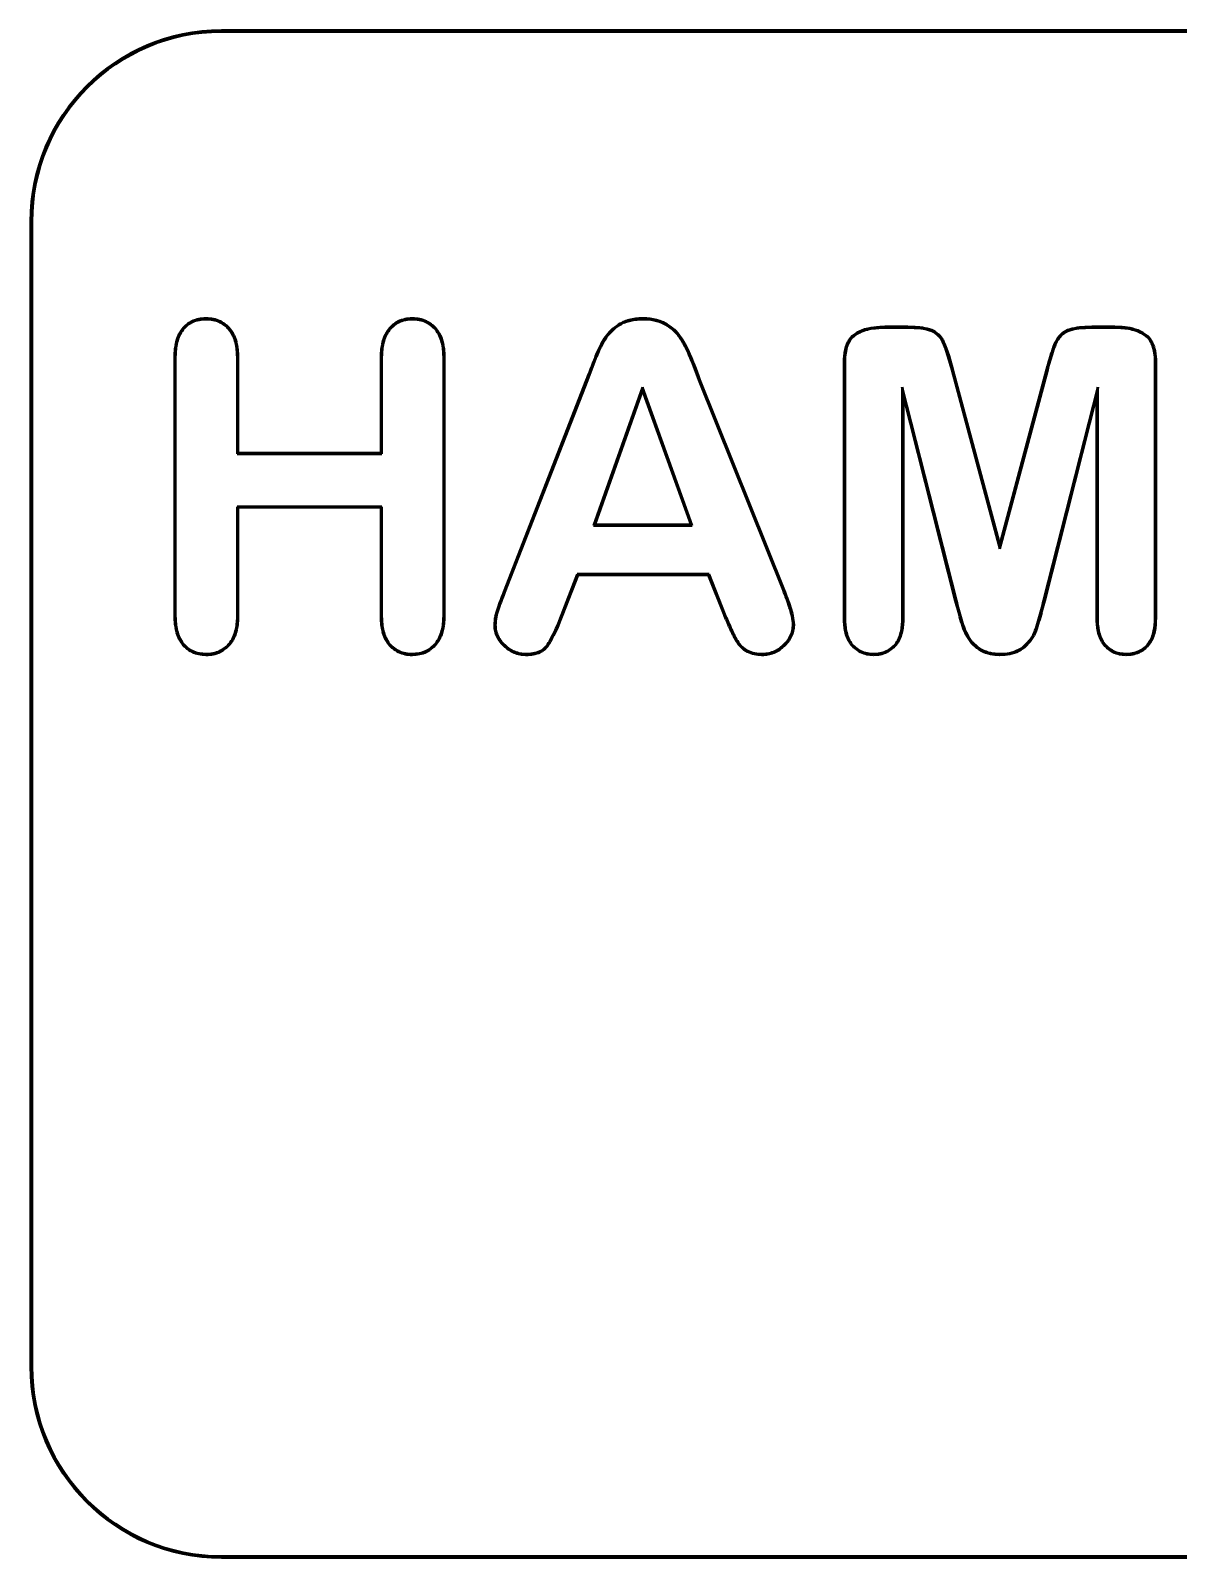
# Model space of a CAD drawing. Header units: millimetres. Extents: x 3 to 1148, y 20 to 725.
# Drawn here: x 559.49 to 571.52, y 325.3 to 341.3 of the extents above; entities that cross this region are included whole.
import ezdxf

# ---------------------------------------------------------------- set-up
doc = ezdxf.new("R2010")
doc.units = ezdxf.units.MM
doc.header["$LTSCALE"] = 1.333333
doc.layers.add('Visible (ANSI)', color=7, linetype='Continuous', lineweight=50)

msp = doc.modelspace()

# ---------------------------------------------------------------- linework, layer by layer
at = {"layer": 'Visible (ANSI)'}
for p, q in [((597.492, 341.299), (561.492, 341.299)), ((597.492, 341.286), (561.492, 341.286)), ((559.492, 339.299), (559.492, 327.299)), ((559.505, 339.299), (559.505, 327.299)), ((561.331, 338.276), (561.331, 338.285)), ((563.493, 338.276), (563.493, 338.285)), ((565.91, 338.276), (565.91, 338.285)), ((568.444, 338.197), (568.656, 338.197)), ((568.444, 338.188), (568.444, 338.197)), ((568.444, 338.188), (568.656, 338.188)), ((570.645, 338.197), (570.857, 338.197)), ((570.645, 338.188), (570.857, 338.188)), ((570.857, 338.188), (570.857, 338.197)), ((561.004, 335.176), (561.004, 337.866)), ((561.012, 337.866), (561.004, 337.866)), ((561.012, 335.177), (561.012, 337.866)), ((561.657, 337.862), (561.665, 337.862)), ((561.657, 337.862), (561.657, 336.864)), ((561.665, 337.862), (561.665, 336.873)), ((563.166, 336.873), (563.166, 337.862)), ((563.174, 337.862), (563.166, 337.862)), ((563.174, 336.864), (563.174, 337.862)), ((563.819, 337.866), (563.828, 337.866)), ((563.819, 337.866), (563.819, 335.177)), ((563.828, 337.866), (563.828, 335.176)), ((568.019, 335.143), (568.019, 337.821)), ((568.028, 337.82), (568.019, 337.821)), ((568.028, 335.143), (568.028, 337.82)), ((571.276, 337.82), (571.285, 337.821)), ((571.276, 337.82), (571.276, 335.143)), ((571.285, 337.821), (571.285, 335.143)), ((564.456, 335.419), (565.32, 337.636)), ((564.464, 335.416), (565.328, 337.633)), ((566.496, 337.637), (566.504, 337.64)), ((566.496, 337.637), (567.378, 335.435)), ((566.504, 337.64), (567.387, 335.438)), ((569.146, 337.745), (569.652, 335.869)), ((569.154, 337.747), (569.652, 335.902)), ((569.652, 335.902), (570.144, 337.747)), ((569.652, 335.869), (570.152, 337.745)), ((565.905, 337.561), (565.393, 336.114)), ((565.905, 337.535), (565.405, 336.123)), ((566.427, 336.114), (565.905, 337.561)), ((565.905, 337.561), (565.905, 337.535)), ((566.414, 336.123), (565.905, 337.535)), ((568.628, 337.561), (568.637, 337.491)), ((568.628, 337.561), (568.628, 335.145)), ((569.195, 335.328), (568.628, 337.561)), ((569.187, 335.325), (568.637, 337.491)), ((568.637, 337.491), (568.637, 335.145)), ((570.676, 337.561), (570.109, 335.328)), ((570.667, 337.491), (570.117, 335.325)), ((570.676, 337.561), (570.667, 337.491)), ((570.667, 335.145), (570.667, 337.491)), ((570.676, 335.145), (570.676, 337.561)), ((561.657, 336.864), (561.665, 336.873)), ((561.657, 336.864), (563.174, 336.864)), ((561.665, 336.873), (563.166, 336.873)), ((563.174, 336.864), (563.166, 336.873)), ((561.657, 336.308), (561.665, 336.3)), ((561.657, 336.308), (561.657, 335.17)), ((563.174, 336.308), (561.657, 336.308)), ((563.166, 336.3), (561.665, 336.3)), ((561.665, 336.3), (561.665, 335.17)), ((563.174, 336.308), (563.166, 336.3)), ((563.166, 335.17), (563.166, 336.3)), ((563.174, 335.17), (563.174, 336.308)), ((565.393, 336.114), (565.405, 336.123)), ((565.393, 336.114), (566.427, 336.114)), ((565.405, 336.123), (566.414, 336.123)), ((566.427, 336.114), (566.414, 336.123)), ((569.652, 335.869), (569.652, 335.902)), ((565.22, 335.602), (565.056, 335.176)), ((565.226, 335.594), (565.064, 335.173)), ((566.604, 335.602), (565.22, 335.602)), ((565.22, 335.602), (565.226, 335.594)), ((566.598, 335.594), (565.226, 335.594)), ((566.604, 335.602), (566.598, 335.594)), ((566.76, 335.182), (566.598, 335.594)), ((566.768, 335.185), (566.604, 335.602)), ((569.195, 335.328), (569.187, 335.325)), ((561.012, 335.177), (561.004, 335.176)), ((561.657, 335.17), (561.665, 335.17)), ((563.174, 335.17), (563.166, 335.17)), ((563.819, 335.177), (563.828, 335.176)), ((564.366, 335.068), (564.357, 335.068)), ((566.768, 335.185), (566.76, 335.182)), ((567.481, 335.072), (567.49, 335.072)), ((568.028, 335.143), (568.019, 335.143)), ((568.628, 335.145), (568.637, 335.145)), ((570.676, 335.145), (570.667, 335.145)), ((571.276, 335.143), (571.285, 335.143)), ((561.331, 334.764), (561.331, 334.755)), ((563.493, 334.764), (563.493, 334.755)), ((564.684, 334.764), (564.684, 334.755)), ((567.156, 334.764), (567.156, 334.755)), ((568.327, 334.764), (568.327, 334.755)), ((569.652, 334.764), (569.652, 334.755)), ((570.972, 334.764), (570.972, 334.755)), ((561.492, 325.312), (597.492, 325.312)), ((561.492, 325.299), (597.492, 325.299))]:
    msp.add_line(p, q, dxfattribs=at)
for centre, radius, start, end in [((561.492, 339.299), 2, 90, 180), ((561.492, 339.299), 1.987, 90, 180), ((561.492, 327.299), 2, 180, 270), ((561.492, 327.299), 1.987, 180, 270)]:
    msp.add_arc(centre, radius, start, end, dxfattribs=at)
for points, knots in [([(561.004, 337.866), (561.005, 337.916), (561.007, 337.967), (561.028, 338.065), (561.044, 338.114), (561.101, 338.197), (561.139, 338.232), (561.207, 338.265), (561.231, 338.274), (561.281, 338.283), (561.306, 338.284), (561.331, 338.285)], [0, 0, 0, 0, 0.0001499802, 0.0001499802, 0.0002999604, 0.0002999604, 0.0004499405, 0.0004499405, 0.0005249306, 0.0005249306, 0.0005999207, 0.0005999207, 0.0005999207, 0.0005999207]), ([(561.012, 337.866), (561.014, 337.916), (561.016, 337.966), (561.036, 338.063), (561.052, 338.11), (561.107, 338.191), (561.144, 338.225), (561.21, 338.257), (561.234, 338.265), (561.281, 338.274), (561.306, 338.275), (561.331, 338.276)], [0, 0, 0, 0, 0.0001466651, 0.0001466651, 0.0002934404, 0.0002934404, 0.0004402157, 0.0004402157, 0.0005136034, 0.0005136034, 0.0005866524, 0.0005866524, 0.0005866524, 0.0005866524]), ([(561.331, 338.285), (561.357, 338.284), (561.382, 338.283), (561.432, 338.273), (561.456, 338.264), (561.525, 338.231), (561.564, 338.196), (561.623, 338.112), (561.641, 338.064), (561.662, 337.964), (561.664, 337.913), (561.665, 337.862)], [0, 0, 0, 0, 0.0000753967, 0.0000753967, 0.0001507934, 0.0001507934, 0.0003015868, 0.0003015868, 0.0004523802, 0.0004523802, 0.0006031736, 0.0006031736, 0.0006031736, 0.0006031736]), ([(561.331, 338.276), (561.357, 338.275), (561.381, 338.274), (561.429, 338.265), (561.453, 338.256), (561.52, 338.223), (561.558, 338.19), (561.615, 338.108), (561.633, 338.061), (561.653, 337.963), (561.655, 337.913), (561.657, 337.862)], [0, 0, 0, 0, 0.0000733743, 0.0000733743, 0.0001470842, 0.0001470842, 0.000294504, 0.000294504, 0.0004419238, 0.0004419238, 0.0005892335, 0.0005892335, 0.0005892335, 0.0005892335]), ([(563.166, 337.862), (563.167, 337.912), (563.169, 337.963), (563.19, 338.061), (563.208, 338.11), (563.264, 338.194), (563.302, 338.229), (563.369, 338.264), (563.393, 338.272), (563.443, 338.282), (563.468, 338.284), (563.493, 338.285)], [0, 0, 0, 0, 0.0001500031, 0.0001500031, 0.0003000062, 0.0003000062, 0.0004500093, 0.0004500093, 0.0005250108, 0.0005250108, 0.0006000123, 0.0006000123, 0.0006000123, 0.0006000123]), ([(563.174, 337.862), (563.176, 337.912), (563.178, 337.962), (563.199, 338.059), (563.216, 338.106), (563.27, 338.188), (563.308, 338.222), (563.373, 338.256), (563.396, 338.264), (563.444, 338.274), (563.468, 338.275), (563.493, 338.276)], [0, 0, 0, 0, 0.0001467258, 0.0001467258, 0.0002935603, 0.0002935603, 0.0004403947, 0.0004403947, 0.0005138119, 0.0005138119, 0.0005868111, 0.0005868111, 0.0005868111, 0.0005868111]), ([(563.493, 338.285), (563.519, 338.284), (563.544, 338.283), (563.593, 338.273), (563.618, 338.265), (563.686, 338.231), (563.726, 338.197), (563.784, 338.115), (563.803, 338.066), (563.824, 337.967), (563.826, 337.917), (563.828, 337.866)], [0, 0, 0, 0, 0.0000749445, 0.0000749445, 0.0001498889, 0.0001498889, 0.0002997779, 0.0002997779, 0.0004496668, 0.0004496668, 0.0005995558, 0.0005995558, 0.0005995558, 0.0005995558]), ([(563.493, 338.276), (563.519, 338.275), (563.543, 338.274), (563.591, 338.265), (563.614, 338.256), (563.681, 338.224), (563.719, 338.191), (563.776, 338.111), (563.794, 338.064), (563.816, 337.966), (563.818, 337.916), (563.819, 337.866)], [0, 0, 0, 0, 0.0000728385, 0.0000728385, 0.0001460912, 0.0001460912, 0.0002925967, 0.0002925967, 0.0004391021, 0.0004391021, 0.0005854997, 0.0005854997, 0.0005854997, 0.0005854997]), ([(565.32, 337.636), (565.344, 337.7), (565.385, 337.804), (565.423, 337.901), (565.462, 337.999), (565.54, 338.121), (565.58, 338.168), (565.683, 338.239), (565.727, 338.257), (565.815, 338.281), (565.857, 338.284), (565.91, 338.285)], [0.000001, 0.000001, 0.000001, 0.000001, 0.02046406, 0.02046406, 0.02945709, 0.02945709, 0.03557347, 0.03557347, 0.04077682, 0.04077682, 0.04721372, 0.04721372, 0.04721372, 0.04721372]), ([(565.328, 337.633), (565.328, 337.633), (565.328, 337.633), (565.328, 337.633), (565.342, 337.67), (565.357, 337.706), (565.386, 337.781), (565.399, 337.818), (565.428, 337.892), (565.443, 337.928), (565.477, 337.999), (565.495, 338.034), (565.537, 338.1), (565.561, 338.131), (565.618, 338.184), (565.65, 338.208), (565.718, 338.244), (565.755, 338.257), (565.831, 338.273), (565.87, 338.275), (565.91, 338.276)], [0, 0, 0, 0, 0.0000000354, 0.0000000354, 0.0000000354, 0.0001178593, 0.0001178593, 0.0002356833, 0.0002356833, 0.0003535072, 0.0003535072, 0.0004713312, 0.0004713312, 0.0005891551, 0.0005891551, 0.000706979, 0.000706979, 0.000824803, 0.000824803, 0.0009423936, 0.0009423936, 0.0009423936, 0.0009423936]), ([(565.91, 338.285), (565.961, 338.284), (566.004, 338.281), (566.076, 338.262), (566.124, 338.248), (566.236, 338.173), (566.275, 338.131), (566.376, 337.978), (566.417, 337.871), (566.504, 337.64)], [0, 0, 0, 0, 0.01547897, 0.01547897, 0.02347105, 0.02347105, 0.03124076, 0.03124076, 0.04450286, 0.04450286, 0.04450286, 0.04450286]), ([(565.91, 338.276), (565.949, 338.275), (565.988, 338.273), (566.064, 338.258), (566.101, 338.245), (566.17, 338.208), (566.202, 338.186), (566.259, 338.133), (566.283, 338.102), (566.327, 338.037), (566.346, 338.002), (566.381, 337.932), (566.395, 337.895), (566.425, 337.822), (566.44, 337.785), (566.468, 337.711), (566.482, 337.674), (566.496, 337.637), (566.496, 337.637), (566.496, 337.637), (566.496, 337.637)], [0, 0, 0, 0, 0.0001161939, 0.0001161939, 0.0002326182, 0.0002326182, 0.0003490425, 0.0003490425, 0.0004654668, 0.0004654668, 0.0005818911, 0.0005818911, 0.0006983154, 0.0006983154, 0.0008147397, 0.0008147397, 0.000931164, 0.000931164, 0.000931164, 0.0009312491, 0.0009312491, 0.0009312491, 0.0009312491]), ([(568.019, 337.821), (568.021, 337.865), (568.023, 337.91), (568.042, 338), (568.058, 338.033), (568.079, 338.066), (568.096, 338.093), (568.141, 338.125), (568.165, 338.141), (568.29, 338.191), (568.379, 338.195), (568.444, 338.197)], [0, 0, 0, 0, 0.01342272, 0.01342272, 0.02764554, 0.02764554, 0.03441325, 0.03441325, 0.03679901, 0.03679901, 0.04184567, 0.04184567, 0.04184567, 0.04184567]), ([(568.028, 337.82), (568.03, 337.875), (568.032, 337.929), (568.056, 338.006), (568.067, 338.031), (568.095, 338.076), (568.114, 338.095), (568.178, 338.141), (568.23, 338.16), (568.335, 338.184), (568.39, 338.187), (568.444, 338.188)], [0, 0, 0, 0, 0.0001583863, 0.0001583863, 0.0002376394, 0.0002376394, 0.0003168925, 0.0003168925, 0.0004753987, 0.0004753987, 0.0006337905, 0.0006337905, 0.0006337905, 0.0006337905]), ([(568.656, 338.197), (568.724, 338.196), (568.794, 338.195), (568.9, 338.175), (568.928, 338.166), (568.976, 338.141), (568.999, 338.125), (569.036, 338.083), (569.05, 338.06), (569.1, 337.953), (569.134, 337.825), (569.154, 337.747)], [0, 0, 0, 0, 0.02035128, 0.02035128, 0.03050586, 0.03050586, 0.0384537, 0.0384537, 0.04572824, 0.04572824, 0.07034657, 0.07034657, 0.07034657, 0.07034657]), ([(568.656, 338.188), (568.72, 338.187), (568.784, 338.187), (568.877, 338.171), (568.908, 338.164), (568.965, 338.139), (568.991, 338.121), (569.032, 338.075), (569.047, 338.047), (569.072, 337.989), (569.082, 337.959), (569.112, 337.868), (569.13, 337.806), (569.146, 337.745), (569.146, 337.745), (569.146, 337.745), (569.146, 337.745), (569.146, 337.745), (569.146, 337.745), (569.146, 337.745)], [0, 0, 0, 0, 0.0001896166, 0.0001896166, 0.0002844516, 0.0002844516, 0.0003792866, 0.0003792866, 0.0004741216, 0.0004741216, 0.0005689565, 0.0005689565, 0.0007586265, 0.0007586265, 0.0007586265, 0.0007586405, 0.0007586405, 0.0007586405, 0.0007586546, 0.0007586546, 0.0007586546, 0.0007586546]), ([(570.144, 337.747), (570.151, 337.775), (570.168, 337.838), (570.204, 337.952), (570.218, 337.997), (570.254, 338.072), (570.27, 338.092), (570.299, 338.124), (570.321, 338.14), (570.371, 338.167), (570.4, 338.175), (570.506, 338.195), (570.577, 338.196), (570.645, 338.197)], [0.000001, 0.000001, 0.000001, 0.000001, 0.00885354, 0.00885354, 0.01451991, 0.01451991, 0.01894823, 0.01894823, 0.02579527, 0.02579527, 0.03385226, 0.03385226, 0.0503802, 0.0503802, 0.0503802, 0.0503802]), ([(570.152, 337.745), (570.152, 337.745), (570.152, 337.745), (570.152, 337.745), (570.152, 337.745), (570.152, 337.745), (570.152, 337.745), (570.168, 337.807), (570.186, 337.868), (570.216, 337.96), (570.226, 337.99), (570.251, 338.048), (570.267, 338.075), (570.309, 338.121), (570.335, 338.139), (570.391, 338.164), (570.423, 338.171), (570.517, 338.187), (570.581, 338.187), (570.645, 338.188)], [0, 0, 0, 0, 0.0000000141, 0.0000000141, 0.0000000141, 0.0000000282, 0.0000000282, 0.0000000282, 0.0001904265, 0.0001904265, 0.0002856256, 0.0002856256, 0.0003808247, 0.0003808247, 0.0004760239, 0.0004760239, 0.000571223, 0.000571223, 0.0007615669, 0.0007615669, 0.0007615669, 0.0007615669]), ([(570.857, 338.197), (570.923, 338.195), (570.994, 338.192), (571.105, 338.156), (571.14, 338.14), (571.207, 338.092), (571.222, 338.07), (571.239, 338.043), (571.261, 338.005), (571.283, 337.901), (571.283, 337.87), (571.285, 337.821)], [0, 0, 0, 0, 0.01971727, 0.01971727, 0.02956218, 0.02956218, 0.0405596, 0.0405596, 0.05318829, 0.05318829, 0.06177753, 0.06177753, 0.06177753, 0.06177753]), ([(570.857, 338.188), (570.912, 338.187), (570.966, 338.184), (571.072, 338.16), (571.124, 338.141), (571.189, 338.095), (571.208, 338.076), (571.236, 338.031), (571.248, 338.007), (571.263, 337.955), (571.269, 337.929), (571.274, 337.875), (571.275, 337.848), (571.276, 337.82)], [0, 0, 0, 0, 0.0001602843, 0.0001602843, 0.0003206843, 0.0003206843, 0.0004008843, 0.0004008843, 0.0004810843, 0.0004810843, 0.0005612843, 0.0005612843, 0.0006413547, 0.0006413547, 0.0006413547, 0.0006413547]), ([(564.357, 335.068), (564.358, 335.098), (564.36, 335.129), (564.372, 335.189), (564.382, 335.218), (564.412, 335.305), (564.434, 335.362), (564.456, 335.419)], [0, 0, 0, 0, 0.0000916961, 0.0000916961, 0.0001833922, 0.0001833922, 0.0003667843, 0.0003667843, 0.0003667843, 0.0003667843]), ([(564.366, 335.068), (564.367, 335.098), (564.369, 335.128), (564.381, 335.187), (564.39, 335.215), (564.42, 335.302), (564.442, 335.359), (564.464, 335.416), (564.464, 335.416), (564.464, 335.416), (564.464, 335.416)], [0, 0, 0, 0, 0.0000905122, 0.0000905122, 0.0001814635, 0.0001814635, 0.000363366, 0.000363366, 0.000363366, 0.0003634116, 0.0003634116, 0.0003634116, 0.0003634116]), ([(567.378, 335.435), (567.39, 335.405), (567.402, 335.375), (567.425, 335.316), (567.434, 335.286), (567.464, 335.195), (567.48, 335.135), (567.481, 335.072)], [0, 0, 0, 0, 0.0000947864, 0.0000947864, 0.0001895848, 0.0001895848, 0.0003787897, 0.0003787897, 0.0003787897, 0.0003787897]), ([(567.387, 335.438), (567.398, 335.408), (567.41, 335.379), (567.433, 335.319), (567.442, 335.289), (567.473, 335.198), (567.488, 335.136), (567.49, 335.072)], [0, 0, 0, 0, 0.0000955718, 0.0000955718, 0.0001911437, 0.0001911437, 0.0003822874, 0.0003822874, 0.0003822874, 0.0003822874]), ([(569.652, 334.755), (569.618, 334.756), (569.584, 334.758), (569.518, 334.773), (569.486, 334.784), (569.427, 334.817), (569.4, 334.838), (569.352, 334.886), (569.331, 334.913), (569.28, 335), (569.258, 335.065), (569.221, 335.195), (569.205, 335.26), (569.187, 335.325)], [0, 0, 0, 0, 0.0001006577, 0.0001006577, 0.0002013154, 0.0002013154, 0.0003019731, 0.0003019731, 0.0004026308, 0.0004026308, 0.0006039462, 0.0006039462, 0.0008052617, 0.0008052617, 0.0008052617, 0.0008052617]), ([(569.652, 334.764), (569.618, 334.765), (569.586, 334.767), (569.521, 334.781), (569.49, 334.792), (569.432, 334.824), (569.406, 334.845), (569.359, 334.892), (569.339, 334.917), (569.288, 335.004), (569.266, 335.067), (569.229, 335.197), (569.213, 335.263), (569.195, 335.328)], [0, 0, 0, 0, 0.0000989188, 0.0000989188, 0.0001981084, 0.0001981084, 0.0002972979, 0.0002972979, 0.0003964874, 0.0003964874, 0.0005948665, 0.0005948665, 0.0007931577, 0.0007931577, 0.0007931577, 0.0007931577]), ([(570.109, 335.328), (570.092, 335.262), (570.075, 335.196), (570.037, 335.066), (570.021, 335), (569.968, 334.915), (569.946, 334.89), (569.9, 334.842), (569.874, 334.821), (569.816, 334.79), (569.784, 334.779), (569.719, 334.766), (569.686, 334.765), (569.652, 334.764)], [0, 0, 0, 0, 0.0002008117, 0.0002008117, 0.0004016233, 0.0004016233, 0.0005020292, 0.0005020292, 0.000602435, 0.000602435, 0.0007028408, 0.0007028408, 0.0008029738, 0.0008029738, 0.0008029738, 0.0008029738]), ([(570.117, 335.325), (570.101, 335.26), (570.084, 335.194), (570.045, 335.064), (570.029, 334.997), (569.975, 334.91), (569.953, 334.884), (569.906, 334.835), (569.879, 334.814), (569.819, 334.782), (569.787, 334.771), (569.72, 334.758), (569.686, 334.756), (569.652, 334.755)], [0, 0, 0, 0, 0.0002036195, 0.0002036195, 0.0004072389, 0.0004072389, 0.0005090487, 0.0005090487, 0.0006108584, 0.0006108584, 0.0007126681, 0.0007126681, 0.0008144779, 0.0008144779, 0.0008144779, 0.0008144779]), ([(561.331, 334.755), (561.306, 334.757), (561.281, 334.758), (561.231, 334.768), (561.207, 334.776), (561.14, 334.81), (561.101, 334.845), (561.045, 334.929), (561.028, 334.977), (561.007, 335.076), (561.005, 335.126), (561.004, 335.176)], [0, 0, 0, 0, 0.0000745572, 0.0000745572, 0.0001491143, 0.0001491143, 0.0002982286, 0.0002982286, 0.0004473429, 0.0004473429, 0.0005964573, 0.0005964573, 0.0005964573, 0.0005964573]), ([(561.331, 334.764), (561.306, 334.765), (561.281, 334.767), (561.234, 334.776), (561.21, 334.784), (561.145, 334.817), (561.107, 334.851), (561.053, 334.933), (561.036, 334.98), (561.016, 335.077), (561.014, 335.126), (561.012, 335.177)], [0, 0, 0, 0, 0.0000724301, 0.0000724301, 0.0001452747, 0.0001452747, 0.0002909637, 0.0002909637, 0.0004366528, 0.0004366528, 0.0005822264, 0.0005822264, 0.0005822264, 0.0005822264]), ([(561.665, 335.17), (561.664, 335.12), (561.662, 335.07), (561.64, 334.972), (561.621, 334.924), (561.562, 334.842), (561.522, 334.809), (561.455, 334.775), (561.431, 334.767), (561.381, 334.757), (561.356, 334.756), (561.331, 334.755)], [0, 0, 0, 0, 0.0001499671, 0.0001499671, 0.0002999342, 0.0002999342, 0.0004499012, 0.0004499012, 0.0005248848, 0.0005248848, 0.0005998683, 0.0005998683, 0.0005998683, 0.0005998683]), ([(561.657, 335.17), (561.656, 335.12), (561.653, 335.071), (561.631, 334.974), (561.613, 334.927), (561.556, 334.848), (561.517, 334.816), (561.452, 334.784), (561.428, 334.776), (561.381, 334.766), (561.356, 334.765), (561.331, 334.764)], [0, 0, 0, 0, 0.0001465943, 0.0001465943, 0.0002932887, 0.0002932887, 0.0004399831, 0.0004399831, 0.0005133303, 0.0005133303, 0.0005862598, 0.0005862598, 0.0005862598, 0.0005862598]), ([(563.493, 334.755), (563.468, 334.756), (563.443, 334.757), (563.394, 334.767), (563.371, 334.776), (563.303, 334.809), (563.264, 334.842), (563.208, 334.925), (563.19, 334.973), (563.169, 335.07), (563.167, 335.121), (563.166, 335.17)], [0, 0, 0, 0, 0.0000739133, 0.0000739133, 0.0001478266, 0.0001478266, 0.0002956533, 0.0002956533, 0.0004434799, 0.0004434799, 0.0005913066, 0.0005913066, 0.0005913066, 0.0005913066]), ([(563.493, 334.764), (563.468, 334.765), (563.444, 334.766), (563.397, 334.775), (563.374, 334.784), (563.308, 334.816), (563.271, 334.848), (563.216, 334.929), (563.198, 334.975), (563.178, 335.071), (563.176, 335.121), (563.174, 335.17)], [0, 0, 0, 0, 0.0000718234, 0.0000718234, 0.0001440469, 0.0001440469, 0.0002884939, 0.0002884939, 0.0004329409, 0.0004329409, 0.0005772662, 0.0005772662, 0.0005772662, 0.0005772662]), ([(563.819, 335.177), (563.818, 335.126), (563.816, 335.076), (563.793, 334.979), (563.776, 334.931), (563.719, 334.851), (563.68, 334.818), (563.615, 334.784), (563.591, 334.776), (563.543, 334.767), (563.518, 334.765), (563.493, 334.764)], [0, 0, 0, 0, 0.0001477439, 0.0001477439, 0.0002955833, 0.0002955833, 0.0004434226, 0.0004434226, 0.0005173423, 0.0005173423, 0.0005908575, 0.0005908575, 0.0005908575, 0.0005908575]), ([(563.828, 335.176), (563.826, 335.126), (563.824, 335.075), (563.802, 334.976), (563.784, 334.928), (563.725, 334.845), (563.686, 334.811), (563.618, 334.776), (563.594, 334.768), (563.544, 334.758), (563.519, 334.757), (563.493, 334.755)], [0, 0, 0, 0, 0.0001510024, 0.0001510024, 0.0003020048, 0.0003020048, 0.0004530072, 0.0004530072, 0.0005285084, 0.0005285084, 0.0006040096, 0.0006040096, 0.0006040096, 0.0006040096]), ([(564.684, 334.755), (564.663, 334.756), (564.642, 334.758), (564.602, 334.765), (564.582, 334.771), (564.524, 334.796), (564.489, 334.819), (564.428, 334.876), (564.403, 334.909), (564.375, 334.966), (564.368, 334.985), (564.359, 335.026), (564.358, 335.047), (564.357, 335.068)], [0, 0, 0, 0, 0.000061803, 0.000061803, 0.000123606, 0.000123606, 0.0002472119, 0.0002472119, 0.0003708179, 0.0003708179, 0.0004326209, 0.0004326209, 0.0004944239, 0.0004944239, 0.0004944239, 0.0004944239]), ([(564.684, 334.764), (564.663, 334.765), (564.643, 334.766), (564.604, 334.773), (564.584, 334.78), (564.528, 334.803), (564.494, 334.826), (564.435, 334.882), (564.41, 334.914), (564.384, 334.969), (564.377, 334.988), (564.368, 335.027), (564.367, 335.047), (564.366, 335.068)], [0, 0, 0, 0, 0.0000597735, 0.0000597735, 0.0001199516, 0.0001199516, 0.0002403079, 0.0002403079, 0.0003606642, 0.0003606642, 0.0004208423, 0.0004208423, 0.0004805914, 0.0004805914, 0.0004805914, 0.0004805914]), ([(565.056, 335.176), (565.019, 335.081), (564.981, 334.986), (564.918, 334.876), (564.904, 334.855), (564.871, 334.818), (564.852, 334.803), (564.807, 334.782), (564.783, 334.774), (564.734, 334.766), (564.709, 334.765), (564.684, 334.764)], [0, 0, 0, 0, 0.0003024595, 0.0003024595, 0.0003780818, 0.0003780818, 0.0004537041, 0.0004537041, 0.0005293264, 0.0005293264, 0.0006045359, 0.0006045359, 0.0006045359, 0.0006045359]), ([(565.064, 335.173), (565.027, 335.078), (564.989, 334.982), (564.925, 334.872), (564.911, 334.85), (564.877, 334.812), (564.856, 334.796), (564.81, 334.773), (564.785, 334.766), (564.735, 334.757), (564.709, 334.756), (564.684, 334.755)], [0, 0, 0, 0, 0.0003074862, 0.0003074862, 0.0003843577, 0.0003843577, 0.0004612292, 0.0004612292, 0.0005381008, 0.0005381008, 0.0006149723, 0.0006149723, 0.0006149723, 0.0006149723]), ([(567.156, 334.755), (567.13, 334.756), (567.104, 334.758), (567.053, 334.768), (567.027, 334.777), (566.982, 334.802), (566.961, 334.818), (566.923, 334.855), (566.908, 334.876), (566.866, 334.943), (566.844, 334.99), (566.802, 335.086), (566.781, 335.134), (566.76, 335.182)], [0, 0, 0, 0, 0.0000776458, 0.0000776458, 0.0001552916, 0.0001552916, 0.0002329374, 0.0002329374, 0.0003105833, 0.0003105833, 0.0004658749, 0.0004658749, 0.0006211665, 0.0006211665, 0.0006211665, 0.0006211665]), ([(567.156, 334.764), (567.13, 334.765), (567.105, 334.766), (567.055, 334.776), (567.031, 334.785), (566.987, 334.809), (566.966, 334.825), (566.93, 334.861), (566.915, 334.881), (566.874, 334.947), (566.852, 334.994), (566.81, 335.09), (566.789, 335.138), (566.768, 335.185)], [0, 0, 0, 0, 0.0000759397, 0.0000759397, 0.0001522847, 0.0001522847, 0.0002286296, 0.0002286296, 0.0003049746, 0.0003049746, 0.0004576645, 0.0004576645, 0.0006101705, 0.0006101705, 0.0006101705, 0.0006101705]), ([(567.49, 335.072), (567.489, 335.051), (567.487, 335.029), (567.478, 334.988), (567.471, 334.968), (567.443, 334.911), (567.416, 334.877), (567.355, 334.818), (567.32, 334.794), (567.261, 334.77), (567.24, 334.764), (567.199, 334.757), (567.177, 334.756), (567.156, 334.755)], [0, 0, 0, 0, 0.000062646, 0.000062646, 0.0001252919, 0.0001252919, 0.0002505839, 0.0002505839, 0.0003758758, 0.0003758758, 0.0004385218, 0.0004385218, 0.0005011677, 0.0005011677, 0.0005011677, 0.0005011677]), ([(567.481, 335.072), (567.48, 335.051), (567.478, 335.03), (567.47, 334.991), (567.463, 334.971), (567.435, 334.916), (567.41, 334.883), (567.35, 334.825), (567.315, 334.802), (567.258, 334.779), (567.238, 334.773), (567.198, 334.766), (567.177, 334.765), (567.156, 334.764)], [0, 0, 0, 0, 0.0000606009, 0.0000606009, 0.0001215784, 0.0001215784, 0.0002435333, 0.0002435333, 0.0003654882, 0.0003654882, 0.0004264657, 0.0004264657, 0.0004870421, 0.0004870421, 0.0004870421, 0.0004870421]), ([(568.327, 334.755), (568.304, 334.756), (568.28, 334.758), (568.235, 334.767), (568.212, 334.775), (568.149, 334.806), (568.113, 334.837), (568.06, 334.914), (568.042, 334.958), (568.023, 335.049), (568.021, 335.096), (568.019, 335.143)], [0, 0, 0, 0, 0.0000690452, 0.0000690452, 0.0001380905, 0.0001380905, 0.0002761809, 0.0002761809, 0.0004142714, 0.0004142714, 0.0005523618, 0.0005523618, 0.0005523618, 0.0005523618]), ([(568.327, 334.764), (568.304, 334.765), (568.281, 334.766), (568.237, 334.775), (568.215, 334.783), (568.154, 334.813), (568.119, 334.843), (568.068, 334.917), (568.051, 334.961), (568.032, 335.05), (568.03, 335.096), (568.028, 335.143)], [0, 0, 0, 0, 0.0000669143, 0.0000669143, 0.0001342671, 0.0001342671, 0.0002689726, 0.0002689726, 0.000403678, 0.000403678, 0.0005382467, 0.0005382467, 0.0005382467, 0.0005382467]), ([(568.637, 335.145), (568.636, 335.098), (568.634, 335.051), (568.613, 334.959), (568.597, 334.913), (568.543, 334.837), (568.506, 334.805), (568.443, 334.774), (568.42, 334.766), (568.374, 334.758), (568.35, 334.756), (568.327, 334.755)], [0, 0, 0, 0, 0.0001402475, 0.0001402475, 0.0002804951, 0.0002804951, 0.0004207426, 0.0004207426, 0.0004908664, 0.0004908664, 0.0005609902, 0.0005609902, 0.0005609902, 0.0005609902]), ([(568.628, 335.145), (568.627, 335.098), (568.625, 335.052), (568.605, 334.961), (568.589, 334.917), (568.537, 334.843), (568.501, 334.812), (568.44, 334.782), (568.418, 334.775), (568.373, 334.766), (568.35, 334.765), (568.327, 334.764)], [0, 0, 0, 0, 0.0001369737, 0.0001369737, 0.0002740748, 0.0002740748, 0.000411176, 0.000411176, 0.0004797265, 0.0004797265, 0.0005478338, 0.0005478338, 0.0005478338, 0.0005478338]), ([(570.972, 334.755), (570.949, 334.756), (570.926, 334.758), (570.88, 334.767), (570.858, 334.775), (570.796, 334.807), (570.76, 334.839), (570.707, 334.916), (570.69, 334.96), (570.67, 335.051), (570.668, 335.098), (570.667, 335.145)], [0, 0, 0, 0, 0.0000689897, 0.0000689897, 0.0001379793, 0.0001379793, 0.0002759587, 0.0002759587, 0.000413938, 0.000413938, 0.0005519173, 0.0005519173, 0.0005519173, 0.0005519173]), ([(570.972, 334.764), (570.949, 334.765), (570.927, 334.767), (570.883, 334.776), (570.861, 334.783), (570.801, 334.814), (570.766, 334.845), (570.715, 334.92), (570.699, 334.963), (570.679, 335.052), (570.677, 335.098), (570.676, 335.145)], [0, 0, 0, 0, 0.0000668318, 0.0000668318, 0.0001341055, 0.0001341055, 0.0002686529, 0.0002686529, 0.0004032003, 0.0004032003, 0.0005376178, 0.0005376178, 0.0005376178, 0.0005376178]), ([(571.285, 335.143), (571.283, 335.096), (571.281, 335.049), (571.261, 334.957), (571.244, 334.911), (571.189, 334.835), (571.152, 334.804), (571.088, 334.773), (571.066, 334.766), (571.019, 334.758), (570.996, 334.756), (570.972, 334.755)], [0, 0, 0, 0, 0.0001404333, 0.0001404333, 0.0002808665, 0.0002808665, 0.0004212998, 0.0004212998, 0.0004915164, 0.0004915164, 0.0005617331, 0.0005617331, 0.0005617331, 0.0005617331]), ([(571.276, 335.143), (571.274, 335.096), (571.272, 335.05), (571.252, 334.959), (571.236, 334.915), (571.183, 334.841), (571.147, 334.811), (571.085, 334.782), (571.063, 334.775), (571.019, 334.766), (570.996, 334.765), (570.972, 334.764)], [0, 0, 0, 0, 0.0001371447, 0.0001371447, 0.0002744218, 0.0002744218, 0.000411699, 0.000411699, 0.0004803375, 0.0004803375, 0.0005485286, 0.0005485286, 0.0005485286, 0.0005485286])]:
    msp.add_open_spline(points, degree=3, knots=knots, dxfattribs=at)

doc.saveas('drawing.dxf')
